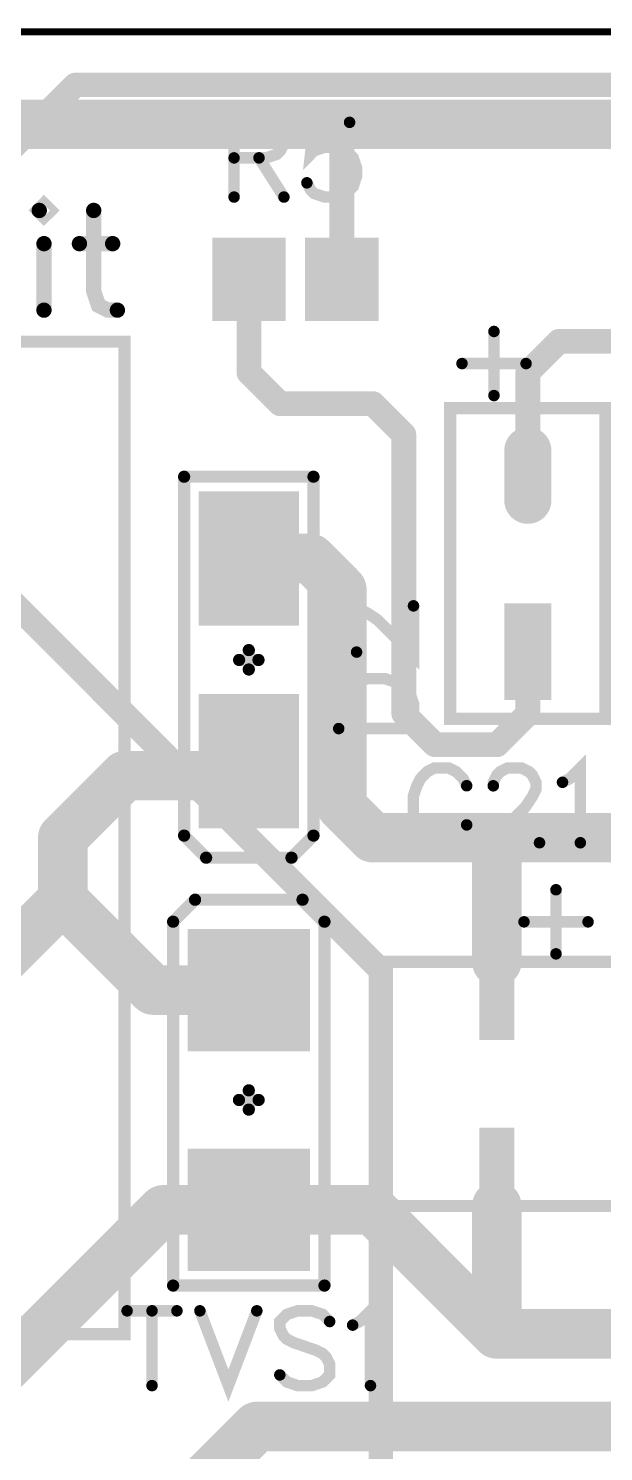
# Model space of a CAD drawing. Extents: x -88 to 103, y -135 to 135.
# Drawn here: x 20.89 to 32.67, y 80.93 to 110.07 of the extents above; entities that cross this region are included whole.
import ezdxf

# ---------------------------------------------------------------- set-up
doc = ezdxf.new("R2010")
doc.units = 0
for name, color, linetype in [('Board_Outline', 13, 'CONTINUOUS'), ('Bottom', 6, 'CONTINUOUS'), ('Top', 5, 'CONTINUOUS'), ('Top_Assy', 1, 'CONTINUOUS'), ('Top_Mask', 3, 'CONTINUOUS'), ('Top_Paste', 4, 'CONTINUOUS'), ('Top_Silk', 2, 'CONTINUOUS')]:
    doc.layers.add(name, color=color, linetype=linetype)

msp = doc.modelspace()

# ---------------------------------------------------------------- linework, layer by layer
at = {"layer": 'Board_Outline', "linetype": 'CONTINUOUS', "const_width": 0.14}
msp.add_lwpolyline([(-0.0005, 0), (79.9995, 0), (79.9995, 110), (-0.0005, 110), (-0.0005, 0)], dxfattribs=at)
at = {"layer": 'Bottom', "linetype": 'CONTINUOUS', "const_width": 0.5}
for points in [[(5.8739, 92.9426), (21.8452, 108.9138)], [(21.8452, 108.9138), (59.3783, 108.9138)], [(28.1041, 90.7863), (17.7732, 101.1173)], [(28.1041, 79.1191), (28.1041, 90.7863)]]:
    msp.add_lwpolyline(points, dxfattribs=at)
at = {"layer": 'Bottom', "linetype": 'CONTINUOUS', "const_width": 0.25}
for points in [[(21.7202, 108.9138, 1), (21.9702, 108.9138, 1), (21.7202, 108.9138, 1)], [(21.7202, 108.9138, 1), (21.9702, 108.9138, 1), (21.7202, 108.9138, 1)], [(27.9791, 90.7863, 1), (28.2291, 90.7863, 1), (27.9791, 90.7863, 1)], [(27.9791, 90.7863, 1), (28.2291, 90.7863, 1), (27.9791, 90.7863, 1)]]:
    msp.add_lwpolyline(points, format="xyb", dxfattribs=at)
at = {"layer": 'Top', "linetype": 'CONTINUOUS'}
for points, const_width in [([(27.3045, 108.1076), (17.1445, 108.1076)], 1.016), ([(27.3045, 108.1076), (39.3695, 108.1076)], 1.016), ([(27.3045, 104.9326), (27.3045, 108.1076)], 0.508), ([(25.4045, 103.0226), (25.4045, 104.9326)], 0.508), ([(31.1145, 103.0276), (31.7495, 103.6626)], 0.508), ([(31.7495, 103.6626), (33.0195, 103.6626)], 0.508), ([(26.0395, 102.3876), (25.4045, 103.0226)], 0.508), ([(31.1145, 100.9189), (31.1145, 103.0276)], 0.508), ([(27.9445, 102.3876), (26.0395, 102.3876)], 0.508), ([(28.5745, 101.7576), (27.9445, 102.3876)], 0.508), ([(28.5745, 96.0426), (28.5745, 101.7576)], 0.508), ([(26.6695, 99.2176), (25.3995, 99.2176)], 1.016), ([(27.3045, 98.5826), (26.6695, 99.2176)], 1.016), ([(27.3045, 94.1376), (27.3045, 98.5826)], 1.016), ([(31.1145, 97.3126), (31.1145, 96.0386)], 0.508), ([(29.2095, 95.4076), (28.5745, 96.0426)], 0.508), ([(31.1145, 96.0386), (30.4835, 95.4076)], 0.508), ([(25.3995, 95.0676), (24.7645, 94.7726)], 1.016), ([(24.7645, 94.7726), (25.3995, 95.0676)], 1.016), ([(25.3995, 95.0676), (24.7645, 94.7726)], 1.016), ([(30.4835, 95.4076), (29.2095, 95.4076)], 0.508), ([(22.8595, 94.7726), (21.5895, 93.5026)], 1.016), ([(24.7645, 94.7726), (22.8595, 94.7726)], 1.016), ([(27.9395, 93.5026), (27.3045, 94.1376)], 1.016), ([(21.5895, 93.5026), (21.5895, 92.2326)], 1.016), ([(30.4795, 93.5026), (27.9395, 93.5026)], 1.016), ([(35.5595, 93.5026), (30.4795, 93.5026)], 1.016), ([(30.4795, 93.5026), (30.4795, 90.9626)], 1.016), ([(21.5895, 92.2326), (20.3142, 90.9573)], 1.016), ([(23.4395, 90.3826), (21.5895, 92.2326)], 1.016), ([(25.3995, 90.3826), (23.4395, 90.3826)], 1.016), ([(23.6457, 85.8826), (20.0041, 82.241)], 1.016), ([(25.3995, 85.8826), (23.6457, 85.8826)], 1.016), ([(27.9395, 85.8826), (25.3995, 85.8826)], 1.016), ([(30.4795, 83.3426), (27.9395, 85.8826)], 1.016), ([(30.4795, 85.9626), (30.4795, 83.3426)], 1.016), ([(30.4795, 83.3426), (35.5595, 83.3426)], 1.016), ([(22.7843, 78.667), (25.5645, 81.4472)], 1.016), ([(25.5645, 81.4472), (62.3395, 81.4472)], 1.016)]:
    msp.add_lwpolyline(points, dxfattribs=dict(at, const_width=const_width))
for points, const_width in [([(27.0505, 108.1076, 1), (27.5585, 108.1076, 1), (27.0505, 108.1076, 1)], 0.508), ([(27.0505, 108.1076, 1), (27.5585, 108.1076, 1), (27.0505, 108.1076, 1)], 0.508), ([(27.1775, 108.1076, 1), (27.4315, 108.1076, 1), (27.1775, 108.1076, 1)], 0.254), ([(25.2775, 104.9326, 1), (25.5315, 104.9326, 1), (25.2775, 104.9326, 1)], 0.254), ([(27.1775, 104.9326, 1), (27.4315, 104.9326, 1), (27.1775, 104.9326, 1)], 0.254), ([(31.6225, 103.6626, 1), (31.8765, 103.6626, 1), (31.6225, 103.6626, 1)], 0.254), ([(31.6225, 103.6626, 1), (31.8765, 103.6626, 1), (31.6225, 103.6626, 1)], 0.254), ([(25.2775, 103.0226, 1), (25.5315, 103.0226, 1), (25.2775, 103.0226, 1)], 0.254), ([(25.2775, 103.0226, 1), (25.5315, 103.0226, 1), (25.2775, 103.0226, 1)], 0.254), ([(30.9875, 103.0276, 1), (31.2415, 103.0276, 1), (30.9875, 103.0276, 1)], 0.254), ([(30.9875, 103.0276, 1), (31.2415, 103.0276, 1), (30.9875, 103.0276, 1)], 0.254), ([(25.9125, 102.3876, 1), (26.1665, 102.3876, 1), (25.9125, 102.3876, 1)], 0.254), ([(25.9125, 102.3876, 1), (26.1665, 102.3876, 1), (25.9125, 102.3876, 1)], 0.254), ([(27.8175, 102.3876, 1), (28.0715, 102.3876, 1), (27.8175, 102.3876, 1)], 0.254), ([(27.8175, 102.3876, 1), (28.0715, 102.3876, 1), (27.8175, 102.3876, 1)], 0.254), ([(28.4475, 101.7576, 1), (28.7015, 101.7576, 1), (28.4475, 101.7576, 1)], 0.254), ([(28.4475, 101.7576, 1), (28.7015, 101.7576, 1), (28.4475, 101.7576, 1)], 0.254), ([(31.305, 101.4269, 1), (30.924, 101.4269, 1), (31.305, 101.4269, 1)], 0.381), ([(30.9875, 100.9189, 1), (31.2415, 100.9189, 1), (30.9875, 100.9189, 1)], 0.254), ([(31.305, 100.4109, 1), (30.924, 100.4109, 1), (31.305, 100.4109, 1)], 0.381), ([(25.1455, 99.2176, 1), (25.6535, 99.2176, 1), (25.1455, 99.2176, 1)], 0.508), ([(26.4155, 99.2176, 1), (26.9235, 99.2176, 1), (26.4155, 99.2176, 1)], 0.508), ([(26.4155, 99.2176, 1), (26.9235, 99.2176, 1), (26.4155, 99.2176, 1)], 0.508), ([(27.0505, 98.5826, 1), (27.5585, 98.5826, 1), (27.0505, 98.5826, 1)], 0.508), ([(27.0505, 98.5826, 1), (27.5585, 98.5826, 1), (27.0505, 98.5826, 1)], 0.508), ([(30.9875, 97.3126, 1), (31.2415, 97.3126, 1), (30.9875, 97.3126, 1)], 0.254), ([(28.4475, 96.0426, 1), (28.7015, 96.0426, 1), (28.4475, 96.0426, 1)], 0.254), ([(28.4475, 96.0426, 1), (28.7015, 96.0426, 1), (28.4475, 96.0426, 1)], 0.254), ([(30.9875, 96.0386, 1), (31.2415, 96.0386, 1), (30.9875, 96.0386, 1)], 0.254), ([(30.9875, 96.0386, 1), (31.2415, 96.0386, 1), (30.9875, 96.0386, 1)], 0.254), ([(25.1455, 95.0676, 1), (25.6535, 95.0676, 1), (25.1455, 95.0676, 1)], 0.508), ([(25.1455, 95.0676, 1), (25.6535, 95.0676, 1), (25.1455, 95.0676, 1)], 0.508), ([(25.1455, 95.0676, 1), (25.6535, 95.0676, 1), (25.1455, 95.0676, 1)], 0.508), ([(29.0825, 95.4076, 1), (29.3365, 95.4076, 1), (29.0825, 95.4076, 1)], 0.254), ([(29.0825, 95.4076, 1), (29.3365, 95.4076, 1), (29.0825, 95.4076, 1)], 0.254), ([(30.3565, 95.4076, 1), (30.6105, 95.4076, 1), (30.3565, 95.4076, 1)], 0.254), ([(30.3565, 95.4076, 1), (30.6105, 95.4076, 1), (30.3565, 95.4076, 1)], 0.254), ([(22.6055, 94.7726, 1), (23.1135, 94.7726, 1), (22.6055, 94.7726, 1)], 0.508), ([(22.6055, 94.7726, 1), (23.1135, 94.7726, 1), (22.6055, 94.7726, 1)], 0.508), ([(24.5105, 94.7726, 1), (25.0185, 94.7726, 1), (24.5105, 94.7726, 1)], 0.508), ([(24.5105, 94.7726, 1), (25.0185, 94.7726, 1), (24.5105, 94.7726, 1)], 0.508), ([(24.5105, 94.7726, 1), (25.0185, 94.7726, 1), (24.5105, 94.7726, 1)], 0.508), ([(24.5105, 94.7726, 1), (25.0185, 94.7726, 1), (24.5105, 94.7726, 1)], 0.508), ([(27.0505, 94.1376, 1), (27.5585, 94.1376, 1), (27.0505, 94.1376, 1)], 0.508), ([(27.0505, 94.1376, 1), (27.5585, 94.1376, 1), (27.0505, 94.1376, 1)], 0.508), ([(21.3355, 93.5026, 1), (21.8435, 93.5026, 1), (21.3355, 93.5026, 1)], 0.508), ([(21.3355, 93.5026, 1), (21.8435, 93.5026, 1), (21.3355, 93.5026, 1)], 0.508), ([(27.6855, 93.5026, 1), (28.1935, 93.5026, 1), (27.6855, 93.5026, 1)], 0.508), ([(27.6855, 93.5026, 1), (28.1935, 93.5026, 1), (27.6855, 93.5026, 1)], 0.508), ([(30.2255, 93.5026, 1), (30.7335, 93.5026, 1), (30.2255, 93.5026, 1)], 0.508), ([(30.2255, 93.5026, 1), (30.7335, 93.5026, 1), (30.2255, 93.5026, 1)], 0.508), ([(30.2255, 93.5026, 1), (30.7335, 93.5026, 1), (30.2255, 93.5026, 1)], 0.508), ([(21.3355, 92.2326, 1), (21.8435, 92.2326, 1), (21.3355, 92.2326, 1)], 0.508), ([(21.3355, 92.2326, 1), (21.8435, 92.2326, 1), (21.3355, 92.2326, 1)], 0.508), ([(21.3355, 92.2326, 1), (21.8435, 92.2326, 1), (21.3355, 92.2326, 1)], 0.508), ([(30.2255, 90.9626, 1), (30.7335, 90.9626, 1), (30.2255, 90.9626, 1)], 0.508), ([(23.1855, 90.3826, 1), (23.6935, 90.3826, 1), (23.1855, 90.3826, 1)], 0.508), ([(23.1855, 90.3826, 1), (23.6935, 90.3826, 1), (23.1855, 90.3826, 1)], 0.508), ([(25.1455, 90.3826, 1), (25.6535, 90.3826, 1), (25.1455, 90.3826, 1)], 0.508), ([(23.3917, 85.8826, 1), (23.8997, 85.8826, 1), (23.3917, 85.8826, 1)], 0.508), ([(23.3917, 85.8826, 1), (23.8997, 85.8826, 1), (23.3917, 85.8826, 1)], 0.508), ([(25.1455, 85.8826, 1), (25.6535, 85.8826, 1), (25.1455, 85.8826, 1)], 0.508), ([(25.1455, 85.8826, 1), (25.6535, 85.8826, 1), (25.1455, 85.8826, 1)], 0.508), ([(27.6855, 85.8826, 1), (28.1935, 85.8826, 1), (27.6855, 85.8826, 1)], 0.508), ([(27.6855, 85.8826, 1), (28.1935, 85.8826, 1), (27.6855, 85.8826, 1)], 0.508), ([(30.2255, 85.9626, 1), (30.7335, 85.9626, 1), (30.2255, 85.9626, 1)], 0.508), ([(30.2255, 83.3426, 1), (30.7335, 83.3426, 1), (30.2255, 83.3426, 1)], 0.508), ([(30.2255, 83.3426, 1), (30.7335, 83.3426, 1), (30.2255, 83.3426, 1)], 0.508), ([(30.2255, 83.3426, 1), (30.7335, 83.3426, 1), (30.2255, 83.3426, 1)], 0.508), ([(25.3105, 81.4472, 1), (25.8185, 81.4472, 1), (25.3105, 81.4472, 1)], 0.508), ([(25.3105, 81.4472, 1), (25.8185, 81.4472, 1), (25.3105, 81.4472, 1)], 0.508)]:
    msp.add_lwpolyline(points, format="xyb", dxfattribs=dict(at, const_width=const_width))
at = {"layer": 'Top'}
for points in [[(24.7545, 105.6826), (26.0545, 105.6826), (24.7545, 104.1826), (26.0545, 104.1826)], [(26.6545, 105.6826), (27.9545, 105.6826), (26.6545, 104.1826), (27.9545, 104.1826)], [(30.7335, 101.4269), (31.4955, 101.4269), (30.7335, 100.4109), (31.4955, 100.4109)], [(24.4745, 100.4926), (26.3245, 100.4926), (24.4745, 97.9426), (26.3245, 97.9426)], [(30.7335, 98.2016), (31.4955, 98.2016), (30.7335, 96.4236), (31.4955, 96.4236)], [(24.4745, 96.3426), (26.3245, 96.3426), (24.4745, 93.7926), (26.3245, 93.7926)], [(30.2255, 92.4626), (30.7335, 92.4626), (30.2255, 89.4626), (30.7335, 89.4626)], [(24.2495, 91.5326), (26.5495, 91.5326), (24.2495, 89.2326), (26.5495, 89.2326)], [(30.2255, 87.4626), (30.7335, 87.4626), (30.2255, 84.4626), (30.7335, 84.4626)], [(24.2495, 87.0326), (26.5495, 87.0326), (24.2495, 84.7326), (26.5495, 84.7326)]]:
    msp.add_solid(points, dxfattribs=at)
at = {"layer": 'Top_Assy', "linetype": 'CONTINUOUS', "const_width": 0.0333}
msp.add_lwpolyline([(-0.0005, 109.9976), (79.9995, 109.9976), (79.9995, 73.9976), (-0.0005, 73.9976), (-0.0005, 109.9976)], dxfattribs=at)
at = {"layer": 'Top_Mask', "linetype": 'CONTINUOUS', "const_width": 0.483}
for points in [[(31.356, 101.4269, 1), (30.873, 101.4269, 1), (31.356, 101.4269, 1)], [(30.873, 100.4109, 1), (31.356, 100.4109, 1), (30.873, 100.4109, 1)]]:
    msp.add_lwpolyline(points, format="xyb", dxfattribs=at)
at = {"layer": 'Top_Mask'}
for points in [[(24.6525, 105.7846), (26.1565, 105.7846), (24.6525, 104.0806), (26.1565, 104.0806)], [(26.5525, 105.7846), (28.0565, 105.7846), (26.5525, 104.0806), (28.0565, 104.0806)], [(30.6315, 101.4269), (31.5975, 101.4269), (30.6315, 100.4109), (31.5975, 100.4109)], [(24.3725, 100.5946), (26.4265, 100.5946), (24.3725, 97.8406), (26.4265, 97.8406)], [(30.6315, 98.3036), (31.5975, 98.3036), (30.6315, 96.3216), (31.5975, 96.3216)], [(24.3725, 96.4446), (26.4265, 96.4446), (24.3725, 93.6906), (26.4265, 93.6906)], [(30.1235, 92.5646), (30.8355, 92.5646), (30.1235, 89.3606), (30.8355, 89.3606)], [(24.1475, 91.6346), (26.6515, 91.6346), (24.1475, 89.1306), (26.6515, 89.1306)], [(30.1235, 87.5646), (30.8355, 87.5646), (30.1235, 84.3606), (30.8355, 84.3606)], [(24.1475, 87.1346), (26.6515, 87.1346), (24.1475, 84.6306), (26.6515, 84.6306)]]:
    msp.add_solid(points, dxfattribs=at)
at = {"layer": 'Top_Paste', "linetype": 'CONTINUOUS', "const_width": 0.381}
for points in [[(30.924, 101.4269, 1), (31.305, 101.4269, 1), (30.924, 101.4269, 1)], [(30.924, 100.4109, 1), (31.305, 100.4109, 1), (30.924, 100.4109, 1)]]:
    msp.add_lwpolyline(points, format="xyb", dxfattribs=at)
at = {"layer": 'Top_Paste'}
for points in [[(24.7545, 105.6826), (26.0545, 105.6826), (24.7545, 104.1826), (26.0545, 104.1826)], [(26.6545, 105.6826), (27.9545, 105.6826), (26.6545, 104.1826), (27.9545, 104.1826)], [(30.7335, 101.4269), (31.4955, 101.4269), (30.7335, 100.4109), (31.4955, 100.4109)], [(24.4745, 100.4926), (26.3245, 100.4926), (24.4745, 97.9426), (26.3245, 97.9426)], [(30.7335, 98.2016), (31.4955, 98.2016), (30.7335, 96.4236), (31.4955, 96.4236)], [(24.4745, 96.3426), (26.3245, 96.3426), (24.4745, 93.7926), (26.3245, 93.7926)], [(30.2255, 92.4626), (30.7335, 92.4626), (30.2255, 89.4626), (30.7335, 89.4626)], [(24.2495, 91.5326), (26.5495, 91.5326), (24.2495, 89.2326), (26.5495, 89.2326)], [(30.2255, 87.4626), (30.7335, 87.4626), (30.2255, 84.4626), (30.7335, 84.4626)], [(24.2495, 87.0326), (26.5495, 87.0326), (24.2495, 84.7326), (26.5495, 84.7326)]]:
    msp.add_solid(points, dxfattribs=at)
at = {"layer": 'Top_Silk', "linetype": 'CONTINUOUS'}
for points, const_width in [([(25.0984, 107.4203), (25.7537, 107.4203), (25.9727, 107.4944), (26.0468, 107.5669), (26.1192, 107.7117), (26.1192, 107.8583), (26.0468, 108.0032), (25.9727, 108.0773), (25.7537, 108.1497), (25.0984, 108.1497), (25.0984, 106.6184)], 0.2353), ([(27.4641, 108.148), (26.7364, 108.148), (26.664, 107.4927), (26.7364, 107.5652), (26.9554, 107.6393), (27.1727, 107.6393), (27.3917, 107.5652), (27.5383, 107.4203), (27.6107, 107.2013), (27.6107, 107.0564), (27.5383, 106.8374), (27.3917, 106.6909), (27.1727, 106.6184), (26.9554, 106.6184), (26.7364, 106.6909), (26.664, 106.765), (26.5898, 106.9099)], 0.2353), ([(25.6088, 107.4203), (26.1192, 106.6184)], 0.2353), ([(21.1081, 106.3445), (21.2047, 106.2479), (21.3035, 106.3445), (21.2047, 106.4433), (21.1081, 106.3445)], 0.3137), ([(22.2229, 106.3445), (22.2229, 104.6913), (22.3195, 104.4015), (22.5149, 104.3027), (22.7081, 104.3027)], 0.3137), ([(21.2047, 105.6639), (21.2047, 104.3027)], 0.3137), ([(21.9309, 105.6639), (22.6115, 105.6639)], 0.3137), ([(12.6932, 103.6573), (22.8532, 103.6573), (22.8532, 83.3373), (12.6932, 83.3373), (12.6932, 103.6573)], 0.25), ([(30.4214, 103.8664), (30.4214, 102.5541)], 0.2353), ([(29.7661, 103.2094), (31.0784, 103.2094)], 0.2353), ([(32.7045, 102.2959), (29.5245, 102.2959), (29.5245, 95.9359), (32.7045, 95.9359), (32.7045, 102.2959)], 0.25), ([(24.0745, 100.8926), (24.0745, 93.545)], 0.25), ([(24.0745, 100.8926), (26.7245, 100.8926)], 0.25), ([(26.7245, 100.8926), (26.7245, 93.545)], 0.25), ([(27.607, 97.302), (27.5346, 97.302), (27.388, 97.3745), (27.3156, 97.4469), (27.2431, 97.5935), (27.2431, 97.8849), (27.3156, 98.0298), (27.388, 98.1022), (27.5346, 98.1763), (27.6794, 98.1763), (27.826, 98.1022), (28.0433, 97.9573), (28.7728, 97.2279), (28.7728, 98.2488)], 0.2353), ([(25.3995, 97.3436), (25.3995, 96.9458)], 0.25), ([(25.2008, 97.1408), (25.5983, 97.1408)], 0.25), ([(27.2414, 95.7364), (28.7727, 95.7364), (28.7728, 96.2469), (28.6986, 96.4659), (28.5538, 96.6124), (28.4072, 96.6849), (28.1899, 96.7573), (27.8243, 96.7573), (27.6053, 96.6849), (27.4604, 96.6124), (27.3139, 96.4659), (27.2414, 96.2469), (27.2414, 95.7364)], 0.2353), ([(29.8624, 94.5659), (29.7899, 94.7107), (29.6434, 94.8573), (29.4985, 94.9297), (29.2071, 94.9297), (29.0605, 94.8573), (28.9156, 94.7107), (28.8415, 94.5659), (28.7691, 94.3469), (28.7691, 93.9813), (28.8415, 93.764), (28.9156, 93.6174), (29.0605, 93.4725), (29.2071, 93.3984), (29.4985, 93.3984), (29.6434, 93.4725), (29.7899, 93.6174), (29.8624, 93.764)], 0.2353), ([(30.4071, 94.5642), (30.4071, 94.6366), (30.4795, 94.7832), (30.552, 94.8556), (30.6985, 94.928), (30.99, 94.928), (31.1348, 94.8556), (31.2073, 94.7832), (31.2814, 94.6366), (31.2814, 94.4917), (31.2073, 94.3452), (31.0624, 94.1279), (30.333, 93.3984), (31.3538, 93.3984)], 0.2353), ([(31.8244, 94.6366), (31.971, 94.7107), (32.19, 94.928), (32.19, 93.3984)], 0.2353), ([(24.0745, 93.545), (24.525, 93.0926)], 0.25), ([(26.7245, 93.545), (26.274, 93.0926)], 0.25), ([(24.525, 93.0926), (26.274, 93.0926)], 0.25), ([(31.6914, 92.4364), (31.6914, 91.1241)], 0.2353), ([(23.8495, 91.7823), (24.299, 92.2326)], 0.25), ([(26.5, 92.2326), (24.299, 92.2326)], 0.25), ([(26.9495, 91.7823), (26.5, 92.2326)], 0.25), ([(23.8495, 84.3326), (23.8495, 91.7823)], 0.25), ([(26.9495, 84.3326), (26.9495, 91.7823)], 0.25), ([(31.0361, 91.7794), (32.3484, 91.7794)], 0.2353), ([(32.9795, 90.9626), (27.9795, 90.9626), (27.9795, 85.9626), (32.9795, 85.9626), (32.9795, 90.9626)], 0.25), ([(25.3995, 87.935), (25.3995, 88.33)], 0.25), ([(25.601, 88.1325), (25.198, 88.1325)], 0.25), ([(26.9495, 84.3326), (23.8495, 84.3326)], 0.25), ([(22.9071, 83.8157), (23.928, 83.8157)], 0.2353), ([(23.4176, 83.8157), (23.4176, 82.2844)], 0.2353), ([(24.3986, 83.8157), (24.9815, 82.2844), (25.5643, 83.8157)], 0.2353), ([(27.0558, 83.5967), (26.9109, 83.7433), (26.6919, 83.8157), (26.4005, 83.8157), (26.1815, 83.7433), (26.0349, 83.5967), (26.0349, 83.4518), (26.109, 83.3053), (26.1815, 83.2328), (26.3264, 83.1604), (26.7644, 83.0138), (26.9109, 82.9414), (26.9834, 82.8673), (27.0558, 82.7224), (27.0558, 82.5034), (26.9109, 82.3585), (26.6919, 82.2844), (26.4005, 82.2844), (26.1815, 82.3585), (26.0349, 82.5034)], 0.2353), ([(27.5264, 83.5226), (27.673, 83.5967), (27.892, 83.814), (27.892, 82.2844)], 0.2353)]:
    msp.add_lwpolyline(points, dxfattribs=dict(at, const_width=const_width))
for points, const_width in [([(27.4053, 108.148, 1), (27.523, 108.148, 1), (27.4053, 108.148, 1)], 0.1176), ([(25.0395, 107.4203, 1), (25.1572, 107.4203, 1), (25.0395, 107.4203, 1)], 0.1176), ([(25.55, 107.4203, 1), (25.6676, 107.4203, 1), (25.55, 107.4203, 1)], 0.1176), ([(26.531, 106.9099, 1), (26.6487, 106.9099, 1), (26.531, 106.9099, 1)], 0.1176), ([(25.0395, 106.6184, 1), (25.1572, 106.6184, 1), (25.0395, 106.6184, 1)], 0.1176), ([(26.0604, 106.6184, 1), (26.1781, 106.6184, 1), (26.0604, 106.6184, 1)], 0.1176), ([(21.0296, 106.3445, 1), (21.1865, 106.3445, 1), (21.0296, 106.3445, 1)], 0.1569), ([(22.1445, 106.3445, 1), (22.3014, 106.3445, 1), (22.1445, 106.3445, 1)], 0.1569), ([(21.1262, 105.6639, 1), (21.2831, 105.6639, 1), (21.1262, 105.6639, 1)], 0.1569), ([(21.8525, 105.6639, 1), (22.0094, 105.6639, 1), (21.8525, 105.6639, 1)], 0.1569), ([(22.5331, 105.6639, 1), (22.69, 105.6639, 1), (22.5331, 105.6639, 1)], 0.1569), ([(21.1262, 104.3027, 1), (21.2831, 104.3027, 1), (21.1262, 104.3027, 1)], 0.1569), ([(22.6297, 104.3027, 1), (22.7865, 104.3027, 1), (22.6297, 104.3027, 1)], 0.1569), ([(30.3626, 103.8664, 1), (30.4803, 103.8664, 1), (30.3626, 103.8664, 1)], 0.1176), ([(29.7073, 103.2094, 1), (29.8249, 103.2094, 1), (29.7073, 103.2094, 1)], 0.1176), ([(31.0196, 103.2094, 1), (31.1373, 103.2094, 1), (31.0196, 103.2094, 1)], 0.1176), ([(30.3626, 102.5541, 1), (30.4803, 102.5541, 1), (30.3626, 102.5541, 1)], 0.1176), ([(24.012, 100.8926, 1), (24.137, 100.8926, 1), (24.012, 100.8926, 1)], 0.125), ([(24.012, 100.8926, 1), (24.137, 100.8926, 1), (24.012, 100.8926, 1)], 0.125), ([(26.662, 100.8926, 1), (26.787, 100.8926, 1), (26.662, 100.8926, 1)], 0.125), ([(26.662, 100.8926, 1), (26.787, 100.8926, 1), (26.662, 100.8926, 1)], 0.125), ([(28.7139, 98.2488, 1), (28.8316, 98.2488, 1), (28.7139, 98.2488, 1)], 0.1176), ([(25.337, 97.3436, 1), (25.462, 97.3436, 1), (25.337, 97.3436, 1)], 0.125), ([(27.5482, 97.302, 1), (27.6658, 97.302, 1), (27.5482, 97.302, 1)], 0.1176), ([(25.1383, 97.1408, 1), (25.2633, 97.1408, 1), (25.1383, 97.1408, 1)], 0.125), ([(25.337, 96.9458, 1), (25.462, 96.9458, 1), (25.337, 96.9458, 1)], 0.125), ([(25.5358, 97.1408, 1), (25.6608, 97.1408, 1), (25.5358, 97.1408, 1)], 0.125), ([(27.1826, 95.7364, 1), (27.3003, 95.7364, 1), (27.1826, 95.7364, 1)], 0.1176), ([(31.7656, 94.6366, 1), (31.8833, 94.6366, 1), (31.7656, 94.6366, 1)], 0.1176), ([(29.8036, 94.5659, 1), (29.9212, 94.5659, 1), (29.8036, 94.5659, 1)], 0.1176), ([(30.3483, 94.5642, 1), (30.4659, 94.5642, 1), (30.3483, 94.5642, 1)], 0.1176), ([(29.8036, 93.764, 1), (29.9212, 93.764, 1), (29.8036, 93.764, 1)], 0.1176), ([(24.012, 93.545, 1), (24.137, 93.545, 1), (24.012, 93.545, 1)], 0.125), ([(24.012, 93.545, 1), (24.137, 93.545, 1), (24.012, 93.545, 1)], 0.125), ([(26.662, 93.545, 1), (26.787, 93.545, 1), (26.662, 93.545, 1)], 0.125), ([(26.662, 93.545, 1), (26.787, 93.545, 1), (26.662, 93.545, 1)], 0.125), ([(31.295, 93.3984, 1), (31.4127, 93.3984, 1), (31.295, 93.3984, 1)], 0.1176), ([(32.1312, 93.3984, 1), (32.2488, 93.3984, 1), (32.1312, 93.3984, 1)], 0.1176), ([(24.4625, 93.0926, 1), (24.5875, 93.0926, 1), (24.4625, 93.0926, 1)], 0.125), ([(24.4625, 93.0926, 1), (24.5875, 93.0926, 1), (24.4625, 93.0926, 1)], 0.125), ([(26.2115, 93.0926, 1), (26.3365, 93.0926, 1), (26.2115, 93.0926, 1)], 0.125), ([(26.2115, 93.0926, 1), (26.3365, 93.0926, 1), (26.2115, 93.0926, 1)], 0.125), ([(31.6326, 92.4364, 1), (31.7503, 92.4364, 1), (31.6326, 92.4364, 1)], 0.1176), ([(24.2365, 92.2326, 1), (24.3615, 92.2326, 1), (24.2365, 92.2326, 1)], 0.125), ([(24.2365, 92.2326, 1), (24.3615, 92.2326, 1), (24.2365, 92.2326, 1)], 0.125), ([(26.4375, 92.2326, 1), (26.5625, 92.2326, 1), (26.4375, 92.2326, 1)], 0.125), ([(26.4375, 92.2326, 1), (26.5625, 92.2326, 1), (26.4375, 92.2326, 1)], 0.125), ([(23.787, 91.7823, 1), (23.912, 91.7823, 1), (23.787, 91.7823, 1)], 0.125), ([(23.787, 91.7823, 1), (23.912, 91.7823, 1), (23.787, 91.7823, 1)], 0.125), ([(26.887, 91.7823, 1), (27.012, 91.7823, 1), (26.887, 91.7823, 1)], 0.125), ([(26.887, 91.7823, 1), (27.012, 91.7823, 1), (26.887, 91.7823, 1)], 0.125), ([(30.9773, 91.7794, 1), (31.0949, 91.7794, 1), (30.9773, 91.7794, 1)], 0.1176), ([(32.2896, 91.7794, 1), (32.4073, 91.7794, 1), (32.2896, 91.7794, 1)], 0.1176), ([(31.6326, 91.1241, 1), (31.7503, 91.1241, 1), (31.6326, 91.1241, 1)], 0.1176), ([(25.337, 88.33, 1), (25.462, 88.33, 1), (25.337, 88.33, 1)], 0.125), ([(25.1355, 88.1325, 1), (25.2605, 88.1325, 1), (25.1355, 88.1325, 1)], 0.125), ([(25.337, 87.935, 1), (25.462, 87.935, 1), (25.337, 87.935, 1)], 0.125), ([(25.5385, 88.1325, 1), (25.6635, 88.1325, 1), (25.5385, 88.1325, 1)], 0.125), ([(23.787, 84.3326, 1), (23.912, 84.3326, 1), (23.787, 84.3326, 1)], 0.125), ([(23.787, 84.3326, 1), (23.912, 84.3326, 1), (23.787, 84.3326, 1)], 0.125), ([(26.887, 84.3326, 1), (27.012, 84.3326, 1), (26.887, 84.3326, 1)], 0.125), ([(26.887, 84.3326, 1), (27.012, 84.3326, 1), (26.887, 84.3326, 1)], 0.125), ([(22.8483, 83.8157, 1), (22.9659, 83.8157, 1), (22.8483, 83.8157, 1)], 0.1176), ([(23.3587, 83.8157, 1), (23.4764, 83.8157, 1), (23.3587, 83.8157, 1)], 0.1176), ([(23.8692, 83.8157, 1), (23.9868, 83.8157, 1), (23.8692, 83.8157, 1)], 0.1176), ([(24.3398, 83.8157, 1), (24.4574, 83.8157, 1), (24.3398, 83.8157, 1)], 0.1176), ([(25.5055, 83.8157, 1), (25.6232, 83.8157, 1), (25.5055, 83.8157, 1)], 0.1176), ([(26.997, 83.5967, 1), (27.1146, 83.5967, 1), (26.997, 83.5967, 1)], 0.1176), ([(27.4676, 83.5226, 1), (27.5852, 83.5226, 1), (27.4676, 83.5226, 1)], 0.1176), ([(25.9761, 82.5034, 1), (26.0937, 82.5034, 1), (25.9761, 82.5034, 1)], 0.1176), ([(23.3587, 82.2844, 1), (23.4764, 82.2844, 1), (23.3587, 82.2844, 1)], 0.1176), ([(27.8331, 82.2844, 1), (27.9508, 82.2844, 1), (27.8331, 82.2844, 1)], 0.1176)]:
    msp.add_lwpolyline(points, format="xyb", dxfattribs=dict(at, const_width=const_width))

doc.saveas('drawing.dxf')
